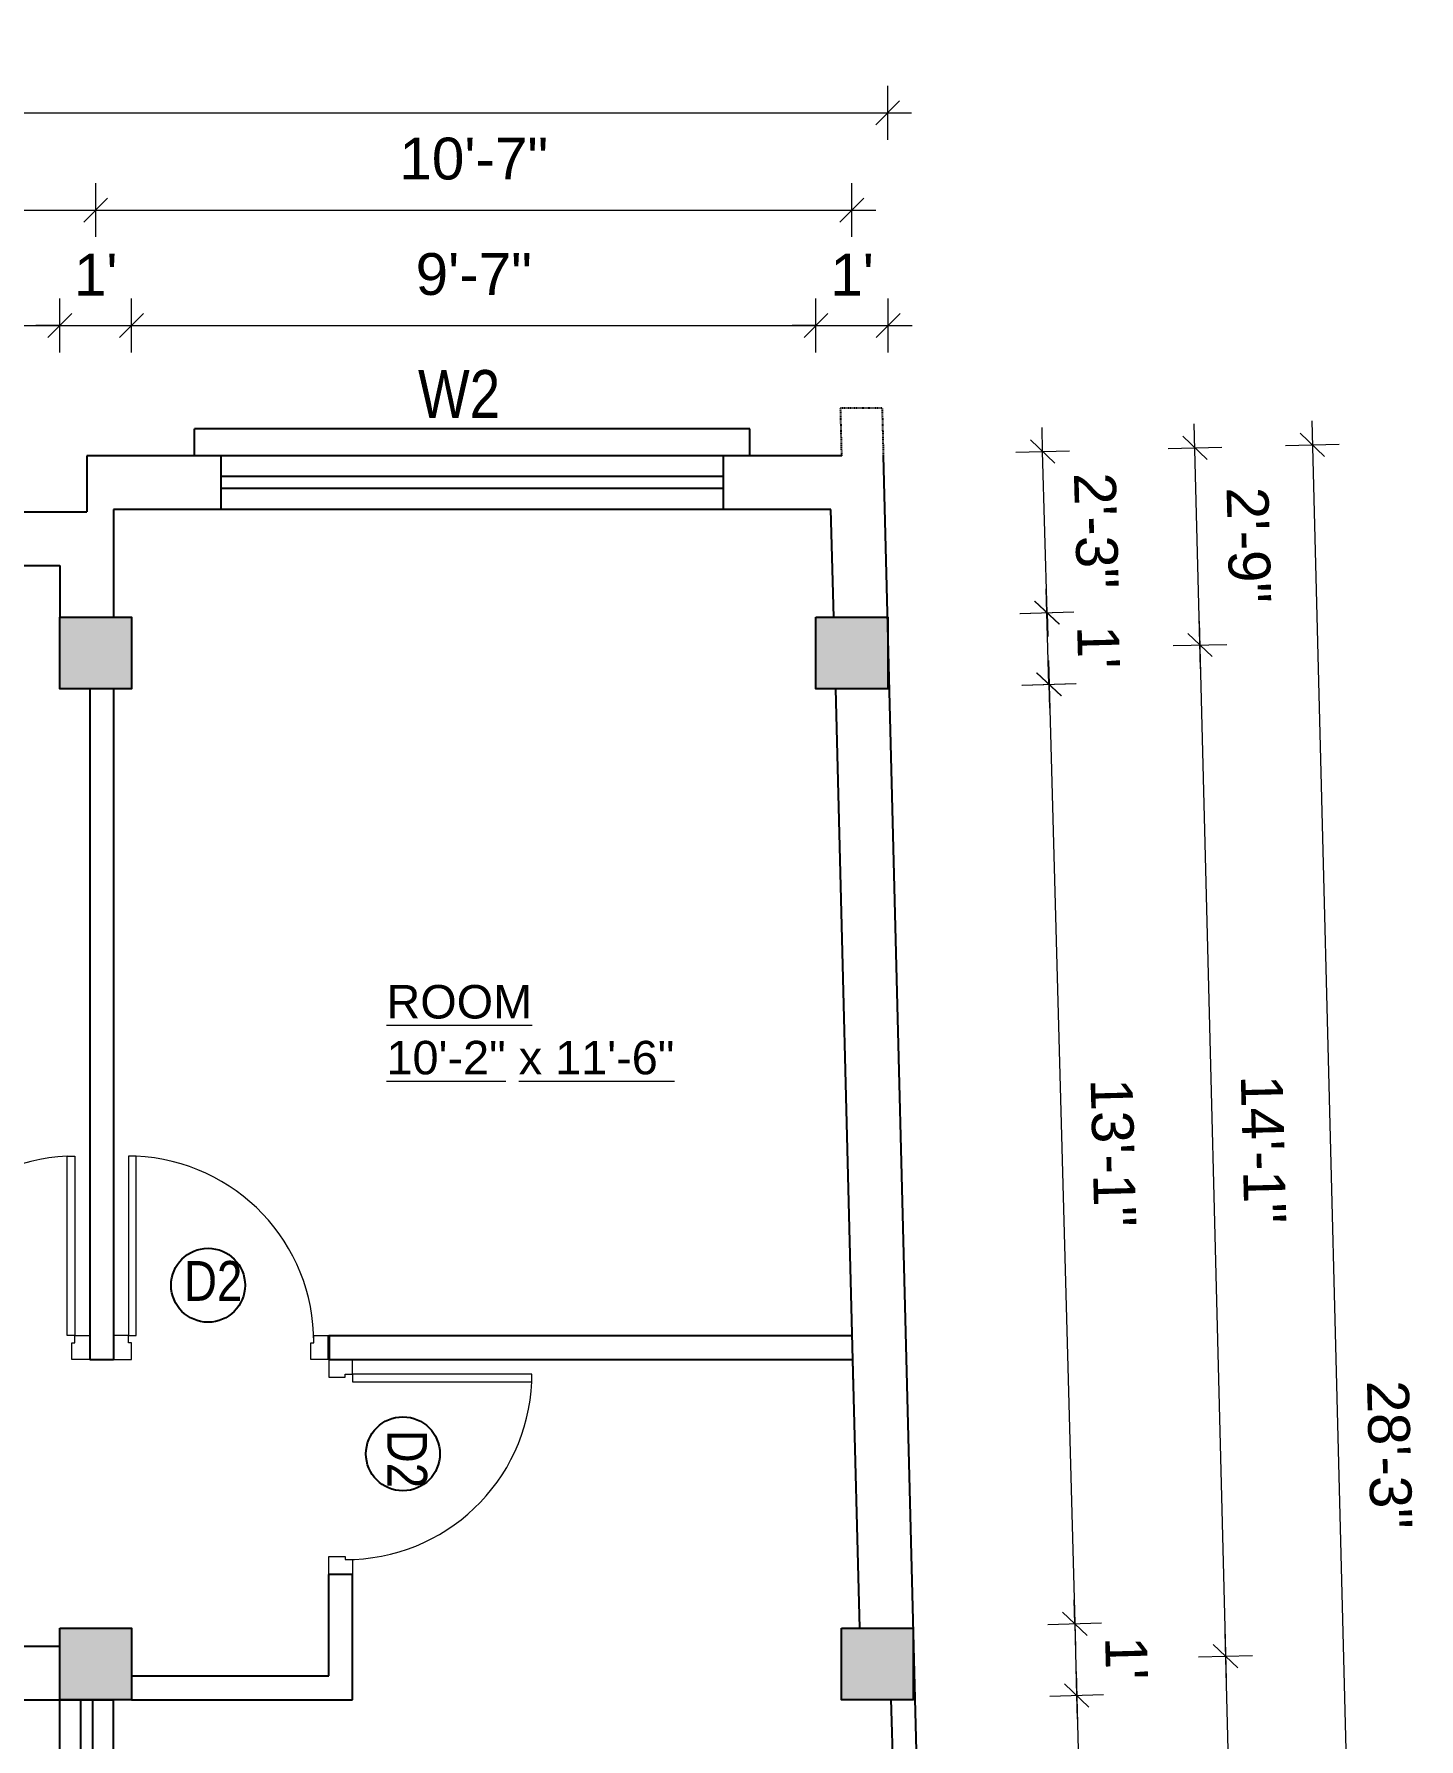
# Model space of a CAD drawing. Header units: inches. Extents: x -111 to 45239, y -6849 to 1261.
# Drawn here: x 21081.1 to 21312.9, y -2066 to -1780.7 of the extents above; entities that cross this region are included whole.
import ezdxf

# ---------------------------------------------------------------- set-up
doc = ezdxf.new("R2010")
doc.units = ezdxf.units.IN
doc.header["$LTSCALE"] = 0.5
doc.header["$MEASUREMENT"] = 0
doc.header["$PDMODE"] = 66
doc.linetypes.add('DASH', pattern=[0.35, 0.25, -0.1])
for name, color, linetype, lineweight in [('A_Title Text', 105, 'Continuous', 60), ('door', 202, 'Continuous', 5), ('TEXT', 220, 'Continuous', 9), ('Toilet', 7, 'Continuous', 25), ('wall', 20, 'Continuous', 40)]:
    doc.layers.add(name, color=color, linetype=linetype, lineweight=lineweight)
doc.styles.add('arial', font='arial.ttf')
doc.styles.add('ordinary', font='ARIALN.TTF')
doc.styles.get("Standard").update_dxf_attribs({"font": 'arial.ttf'})
doc.dimstyles.new('Sudeep', dxfattribs={"dimtxt": 6, "dimasz": 4, "dimexe": 4.5, "dimexo": 4.5, "dimgap": 5, "dimtad": 1, "dimdec": 0, "dimlunit": 4, "dimtxsty": 'arial', "dimblk": 'OBLIQUE', "dimcen": 250, "dimdle": 4, "dimclrd": 86, "dimclre": 5, "dimclrt": 1, "dimadec": 0, "dimazin": 0, "dimtfac": 1, "dimtdec": 0, "dimtix": 1, "dimtmove": 1, "dimatfit": 3, "dimldrblk": 'OBLIQUE', "dimfxl": 4.5, "dimfxlon": 1, "dimfrac": 2, "dimlwd": 15, "dimlwe": 13, "dimarcsym": 0})

# ---------------------------------------------------------------- blocks, each defined once
blk = doc.blocks.new('_Oblique')
at = {"color": 0, "linetype": 'ByBlock', "lineweight": -2}
blk.add_line((-0.5, -0.5), (0.5, 0.5), dxfattribs=at)
blk = doc.blocks.new('*D1034')
at = {"layer": 'A_Title Text', "color": 5, "lineweight": 13, "transparency": 16777216}
for p, q in [((21085.44, -1833.95), (21085.44, -1824.95)), ((21097.44, -1833.95), (21097.44, -1824.95))]:
    blk.add_line(p, q, dxfattribs=at)
at = {"layer": 'A_Title Text', "color": 86, "lineweight": 15, "transparency": 16777216}
for p, q in [((21085.44, -1829.45), (21081.44, -1829.45)), ((21085.44, -1829.45), (21097.44, -1829.45)), ((21097.44, -1829.45), (21101.44, -1829.45))]:
    blk.add_line(p, q, dxfattribs=at)
at = {"layer": 'Defpoints', "color": 0, "transparency": 16777216}
for p in [(21097.44, -1829.45), (21085.44, -1878.25), (21097.44, -1878.25)]:
    blk.add_point(p, dxfattribs=at)
at = {"layer": 'A_Title Text', "color": 86, "lineweight": 15, "transparency": 16777216, "xscale": 4, "yscale": 4, "zscale": 4}
blk.add_blockref('_Oblique', (21085.44, -1829.45), dxfattribs=at)
at = {"layer": 'A_Title Text', "color": 86, "lineweight": 15, "transparency": 16777216, "xscale": 4, "yscale": 4, "zscale": 4, "rotation": 180}
blk.add_blockref('_Oblique', (21097.44, -1829.45), dxfattribs=at)
at = {"layer": 'A_Title Text', "color": 1, "transparency": 16777216, "insert": (21091.44, -1820.94), "char_height": 7, "attachment_point": 5, "style": 'arial'}
blk.add_mtext("1'", dxfattribs=at)
blk = doc.blocks.new('*D1035')
at = {"layer": 'A_Title Text', "color": 5, "lineweight": 13, "transparency": 16777216}
for p, q in [((21097.44, -1833.95), (21097.44, -1824.95)), ((21212, -1833.95), (21212, -1824.95))]:
    blk.add_line(p, q, dxfattribs=at)
at = {"layer": 'A_Title Text', "color": 86, "lineweight": 15, "transparency": 16777216}
blk.add_line((21093.44, -1829.45), (21216, -1829.45), dxfattribs=at)
at = {"layer": 'Defpoints', "color": 0, "transparency": 16777216}
for p in [(21212, -1829.45), (21097.44, -1878.25), (21212, -1878.25)]:
    blk.add_point(p, dxfattribs=at)
at = {"layer": 'A_Title Text', "color": 86, "lineweight": 15, "transparency": 16777216, "xscale": 4, "yscale": 4, "zscale": 4, "rotation": 180}
blk.add_blockref('_Oblique', (21097.44, -1829.45), dxfattribs=at)
at = {"layer": 'A_Title Text', "color": 86, "lineweight": 15, "transparency": 16777216, "xscale": 4, "yscale": 4, "zscale": 4}
blk.add_blockref('_Oblique', (21212, -1829.45), dxfattribs=at)
at = {"layer": 'A_Title Text', "color": 1, "transparency": 16777216, "insert": (21154.72, -1820.88), "char_height": 7, "attachment_point": 5, "style": 'arial'}
blk.add_mtext('9\'-7"', dxfattribs=at)
blk = doc.blocks.new('*D1036')
at = {"layer": 'A_Title Text', "color": 5, "lineweight": 13, "transparency": 16777216}
for p, q in [((21212, -1833.95), (21212, -1824.95)), ((21224.08, -1833.95), (21224.08, -1824.95))]:
    blk.add_line(p, q, dxfattribs=at)
at = {"layer": 'A_Title Text', "color": 86, "lineweight": 15, "transparency": 16777216}
for p, q in [((21212, -1829.45), (21208, -1829.45)), ((21212, -1829.45), (21224.08, -1829.45)), ((21224.08, -1829.45), (21228.08, -1829.45))]:
    blk.add_line(p, q, dxfattribs=at)
at = {"layer": 'Defpoints', "color": 0, "transparency": 16777216}
for p in [(21224.08, -1829.45), (21212, -1878.25), (21224.08, -1881.25)]:
    blk.add_point(p, dxfattribs=at)
at = {"layer": 'A_Title Text', "color": 86, "lineweight": 15, "transparency": 16777216, "xscale": 4, "yscale": 4, "zscale": 4}
blk.add_blockref('_Oblique', (21212, -1829.45), dxfattribs=at)
at = {"layer": 'A_Title Text', "color": 86, "lineweight": 15, "transparency": 16777216, "xscale": 4, "yscale": 4, "zscale": 4, "rotation": 180}
blk.add_blockref('_Oblique', (21224.08, -1829.45), dxfattribs=at)
at = {"layer": 'A_Title Text', "color": 1, "transparency": 16777216, "insert": (21218.04, -1820.94), "char_height": 7, "attachment_point": 5, "style": 'arial'}
blk.add_mtext("1'", dxfattribs=at)
blk = doc.blocks.new('*D1028')
at = {"layer": 'A_Title Text', "color": 5, "lineweight": 13, "transparency": 16777216}
for p, q in [((20968.44, -1814.63), (20968.44, -1805.63)), ((21091.44, -1814.63), (21091.44, -1805.63))]:
    blk.add_line(p, q, dxfattribs=at)
at = {"layer": 'A_Title Text', "color": 86, "lineweight": 15, "transparency": 16777216}
blk.add_line((20964.44, -1810.13), (21095.44, -1810.13), dxfattribs=at)
at = {"layer": 'Defpoints', "color": 0, "transparency": 16777216}
for p in [(21091.44, -1810.13), (20968.44, -1884.25), (21091.44, -1884.25)]:
    blk.add_point(p, dxfattribs=at)
at = {"layer": 'A_Title Text', "color": 86, "lineweight": 15, "transparency": 16777216, "xscale": 4, "yscale": 4, "zscale": 4, "rotation": 180}
blk.add_blockref('_Oblique', (20968.44, -1810.13), dxfattribs=at)
at = {"layer": 'A_Title Text', "color": 86, "lineweight": 15, "transparency": 16777216, "xscale": 4, "yscale": 4, "zscale": 4}
blk.add_blockref('_Oblique', (21091.44, -1810.13), dxfattribs=at)
at = {"layer": 'A_Title Text', "color": 1, "transparency": 16777216, "insert": (21029.94, -1801.55), "char_height": 7, "attachment_point": 5, "style": 'arial'}
blk.add_mtext('10\'-3"', dxfattribs=at)
blk = doc.blocks.new('*D1029')
at = {"layer": 'A_Title Text', "color": 5, "lineweight": 13, "transparency": 16777216}
for p, q in [((21091.44, -1814.63), (21091.44, -1805.63)), ((21218, -1814.63), (21218, -1805.63))]:
    blk.add_line(p, q, dxfattribs=at)
at = {"layer": 'A_Title Text', "color": 86, "lineweight": 15, "transparency": 16777216}
blk.add_line((21087.44, -1810.13), (21222, -1810.13), dxfattribs=at)
at = {"layer": 'Defpoints', "color": 0, "transparency": 16777216}
for p in [(21218, -1810.13), (21091.44, -1884.25), (21218, -1884.25)]:
    blk.add_point(p, dxfattribs=at)
at = {"layer": 'A_Title Text', "color": 86, "lineweight": 15, "transparency": 16777216, "xscale": 4, "yscale": 4, "zscale": 4, "rotation": 180}
blk.add_blockref('_Oblique', (21091.44, -1810.13), dxfattribs=at)
at = {"layer": 'A_Title Text', "color": 86, "lineweight": 15, "transparency": 16777216, "xscale": 4, "yscale": 4, "zscale": 4}
blk.add_blockref('_Oblique', (21218, -1810.13), dxfattribs=at)
at = {"layer": 'A_Title Text', "color": 1, "transparency": 16777216, "insert": (21154.72, -1801.55), "char_height": 7, "attachment_point": 5, "style": 'arial'}
blk.add_mtext('10\'-7"', dxfattribs=at)
blk = doc.blocks.new('*D1031')
at = {"layer": 'A_Title Text', "color": 5, "lineweight": 13, "transparency": 16777216}
for p, q in [((20974.44, -1833.95), (20974.44, -1824.95)), ((21085.44, -1833.95), (21085.44, -1824.95))]:
    blk.add_line(p, q, dxfattribs=at)
at = {"layer": 'A_Title Text', "color": 86, "lineweight": 15, "transparency": 16777216}
blk.add_line((20970.44, -1829.45), (21089.44, -1829.45), dxfattribs=at)
at = {"layer": 'Defpoints', "color": 0, "transparency": 16777216}
for p in [(21085.44, -1829.45), (20974.44, -1878.25), (21085.44, -1878.25)]:
    blk.add_point(p, dxfattribs=at)
at = {"layer": 'A_Title Text', "color": 86, "lineweight": 15, "transparency": 16777216, "xscale": 4, "yscale": 4, "zscale": 4, "rotation": 180}
blk.add_blockref('_Oblique', (20974.44, -1829.45), dxfattribs=at)
at = {"layer": 'A_Title Text', "color": 86, "lineweight": 15, "transparency": 16777216, "xscale": 4, "yscale": 4, "zscale": 4}
blk.add_blockref('_Oblique', (21085.44, -1829.45), dxfattribs=at)
at = {"layer": 'A_Title Text', "color": 1, "transparency": 16777216, "insert": (21029.94, -1820.88), "char_height": 7, "attachment_point": 5, "style": 'arial'}
blk.add_mtext('9\'-3"', dxfattribs=at)
blk = doc.blocks.new('*D1032')
at = {"layer": 'A_Title Text', "color": 5, "lineweight": 13, "transparency": 16777216}
for p, q in [((20844.44, -1798.34), (20844.44, -1789.34)), ((21224, -1798.34), (21224, -1789.34))]:
    blk.add_line(p, q, dxfattribs=at)
at = {"layer": 'A_Title Text', "color": 86, "lineweight": 15, "transparency": 16777216}
blk.add_line((20840.44, -1793.84), (21228, -1793.84), dxfattribs=at)
at = {"layer": 'Defpoints', "color": 0, "transparency": 16777216}
for p in [(21224, -1793.84), (20844.44, -1878.87), (21224, -1878.25)]:
    blk.add_point(p, dxfattribs=at)
at = {"layer": 'A_Title Text', "color": 86, "lineweight": 15, "transparency": 16777216, "xscale": 4, "yscale": 4, "zscale": 4, "rotation": 180}
blk.add_blockref('_Oblique', (20844.44, -1793.84), dxfattribs=at)
at = {"layer": 'A_Title Text', "color": 86, "lineweight": 15, "transparency": 16777216, "xscale": 4, "yscale": 4, "zscale": 4}
blk.add_blockref('_Oblique', (21224, -1793.84), dxfattribs=at)
at = {"layer": 'A_Title Text', "color": 1, "transparency": 16777216, "insert": (21034.22, -1785.26), "char_height": 7, "attachment_point": 5, "style": 'arial'}
blk.add_mtext('31\'-8"', dxfattribs=at)
blk = doc.blocks.new('*D1059')
at = {"layer": 'A_Title Text', "color": 86, "lineweight": 15, "transparency": 16777216}
blk.add_line((21250.92, -1885.52), (21255.42, -2050.76), dxfattribs=at)
at = {"layer": 'A_Title Text', "color": 5, "lineweight": 13, "transparency": 16777216}
for p, q in [((21246.53, -1889.64), (21255.52, -1889.39)), ((21250.81, -2046.89), (21259.81, -2046.64))]:
    blk.add_line(p, q, dxfattribs=at)
at = {"layer": 'Defpoints', "color": 0, "transparency": 16777216}
for p in [(21224, -1890.25), (21228.29, -2047.5), (21255.31, -2046.77)]:
    blk.add_point(p, dxfattribs=at)
at = {"layer": 'A_Title Text', "color": 86, "lineweight": 15, "transparency": 16777216, "xscale": 4, "yscale": 4, "zscale": 4}
for p, rotation in [((21251.03, -1889.52), 91.55964457940769), ((21255.31, -2046.77), 271.5596445794077)]:
    blk.add_blockref('_Oblique', p, dxfattribs=dict(at, rotation=rotation))
at = {"layer": 'A_Title Text', "color": 1, "transparency": 16777216, "insert": (21261.74, -1967.91), "char_height": 7, "attachment_point": 5, "rotation": 271.5596, "style": 'arial'}
blk.add_mtext('13\'-1"', dxfattribs=at)
blk = doc.blocks.new('*D1060')
at = {"layer": 'A_Title Text', "color": 86, "lineweight": 15, "transparency": 16777216}
for p, q in [((21255.31, -2046.77), (21255.2, -2042.77)), ((21255.31, -2046.77), (21255.63, -2058.76)), ((21255.63, -2058.76), (21255.74, -2062.76))]:
    blk.add_line(p, q, dxfattribs=at)
at = {"layer": 'A_Title Text', "color": 5, "lineweight": 13, "transparency": 16777216}
for p, q in [((21250.81, -2046.89), (21259.81, -2046.64)), ((21251.14, -2058.88), (21260.13, -2058.63))]:
    blk.add_line(p, q, dxfattribs=at)
at = {"layer": 'Defpoints', "color": 0, "transparency": 16777216}
for p in [(21228.29, -2047.5), (21228.29, -2059.5), (21255.63, -2058.76)]:
    blk.add_point(p, dxfattribs=at)
at = {"layer": 'A_Title Text', "color": 86, "lineweight": 15, "transparency": 16777216, "xscale": 4, "yscale": 4, "zscale": 4}
for p, rotation in [((21255.31, -2046.77), 271.5596445794166), ((21255.63, -2058.76), 91.55964457941663)]:
    blk.add_blockref('_Oblique', p, dxfattribs=dict(at, rotation=rotation))
at = {"layer": 'A_Title Text', "color": 1, "transparency": 16777216, "insert": (21263.98, -2052.53), "char_height": 7, "attachment_point": 5, "rotation": 271.5596, "style": 'arial'}
blk.add_mtext("1'", dxfattribs=at)
blk = doc.blocks.new('*D1061')
at = {"layer": 'A_Title Text', "color": 86, "lineweight": 15, "transparency": 16777216}
blk.add_line((21255.52, -2054.76), (21258.96, -2181.03), dxfattribs=at)
at = {"layer": 'A_Title Text', "color": 5, "lineweight": 13, "transparency": 16777216}
for p, q in [((21251.13, -2058.88), (21260.13, -2058.63)), ((21254.35, -2177.16), (21263.35, -2176.91))]:
    blk.add_line(p, q, dxfattribs=at)
at = {"layer": 'Defpoints', "color": 0, "transparency": 16777216}
for p in [(21228.29, -2059.5), (21258.85, -2177.04), (21231.58, -2177.78)]:
    blk.add_point(p, dxfattribs=at)
at = {"layer": 'A_Title Text', "color": 86, "lineweight": 15, "transparency": 16777216, "xscale": 4, "yscale": 4, "zscale": 4}
for p, rotation in [((21255.63, -2058.76), 91.55964457941663), ((21258.85, -2177.04), 271.5596445794166)]:
    blk.add_blockref('_Oblique', p, dxfattribs=dict(at, rotation=rotation))
at = {"layer": 'A_Title Text', "color": 1, "transparency": 16777216, "insert": (21265.81, -2117.66), "char_height": 7, "attachment_point": 5, "rotation": 271.5596, "style": 'arial'}
blk.add_mtext('9\'-10"', dxfattribs=at)
blk = doc.blocks.new('*D1062')
at = {"layer": 'A_Title Text', "color": 86, "lineweight": 15, "transparency": 16777216}
for p, q in [((21250.63, -1877.52), (21250.52, -1873.53)), ((21250.96, -1889.52), (21250.63, -1877.52)), ((21250.96, -1889.52), (21251.06, -1893.52))]:
    blk.add_line(p, q, dxfattribs=at)
at = {"layer": 'A_Title Text', "color": 5, "lineweight": 13, "transparency": 16777216}
for p, q in [((21246.13, -1877.65), (21255.13, -1877.4)), ((21246.46, -1889.64), (21255.45, -1889.39))]:
    blk.add_line(p, q, dxfattribs=at)
at = {"layer": 'Defpoints', "color": 0, "transparency": 16777216}
for p in [(21250.63, -1877.52), (21223.93, -1878.25), (21224, -1890.25)]:
    blk.add_point(p, dxfattribs=at)
at = {"layer": 'A_Title Text', "color": 86, "lineweight": 15, "transparency": 16777216, "xscale": 4, "yscale": 4, "zscale": 4}
for p, rotation in [((21250.63, -1877.52), 271.5596445794166), ((21250.96, -1889.52), 91.55964457941663)]:
    blk.add_blockref('_Oblique', p, dxfattribs=dict(at, rotation=rotation))
at = {"layer": 'A_Title Text', "color": 1, "transparency": 16777216, "insert": (21259.3, -1883.29), "char_height": 7, "attachment_point": 5, "rotation": 271.5596, "style": 'arial'}
blk.add_mtext("1'", dxfattribs=at)
blk = doc.blocks.new('*D1057')
at = {"layer": 'A_Title Text', "color": 86, "lineweight": 15, "transparency": 16777216}
for p, q in [((21249.94, -1850.52), (21249.83, -1846.53)), ((21250.68, -1877.52), (21249.94, -1850.52)), ((21250.68, -1877.52), (21250.78, -1881.52))]:
    blk.add_line(p, q, dxfattribs=at)
at = {"layer": 'A_Title Text', "color": 5, "lineweight": 13, "transparency": 16777216}
for p, q in [((21245.44, -1850.65), (21254.44, -1850.4)), ((21246.18, -1877.65), (21255.17, -1877.4))]:
    blk.add_line(p, q, dxfattribs=at)
at = {"layer": 'Defpoints', "color": 0, "transparency": 16777216}
for p in [(21223.25, -1851.25), (21249.94, -1850.52), (21223.93, -1878.25)]:
    blk.add_point(p, dxfattribs=at)
at = {"layer": 'A_Title Text', "color": 86, "lineweight": 15, "transparency": 16777216, "xscale": 4, "yscale": 4, "zscale": 4}
for p, rotation in [((21249.94, -1850.52), 271.5596445794166), ((21250.68, -1877.52), 91.55964457941663)]:
    blk.add_blockref('_Oblique', p, dxfattribs=dict(at, rotation=rotation))
at = {"layer": 'A_Title Text', "color": 1, "transparency": 16777216, "insert": (21258.88, -1863.79), "char_height": 7, "attachment_point": 5, "rotation": 271.5596, "style": 'arial'}
blk.add_mtext('2\'-3"', dxfattribs=at)
blk = doc.blocks.new('*D1063')
at = {"layer": 'A_Title Text', "color": 86, "lineweight": 15, "transparency": 16777216}
blk.add_line((21276.16, -1878.93), (21280.64, -2056.18), dxfattribs=at)
at = {"layer": 'A_Title Text', "color": 5, "lineweight": 13, "transparency": 16777216}
for p, q in [((21271.76, -1883.04), (21280.76, -1882.82)), ((21276.04, -2052.29), (21285.04, -2052.07))]:
    blk.add_line(p, q, dxfattribs=at)
at = {"layer": 'Defpoints', "color": 0, "transparency": 16777216}
for p in [(21224, -1884.25), (21228.29, -2053.5), (21280.54, -2052.18)]:
    blk.add_point(p, dxfattribs=at)
at = {"layer": 'A_Title Text', "color": 86, "lineweight": 15, "transparency": 16777216, "xscale": 4, "yscale": 4, "zscale": 4}
for p, rotation in [((21276.26, -1882.93), 91.44911383239761), ((21280.54, -2052.18), 271.4491138323976)]:
    blk.add_blockref('_Oblique', p, dxfattribs=dict(at, rotation=rotation))
at = {"layer": 'A_Title Text', "color": 1, "transparency": 16777216, "insert": (21286.91, -1967.34), "char_height": 7, "attachment_point": 5, "rotation": 271.4491, "style": 'arial'}
blk.add_mtext('14\'-1"', dxfattribs=at)
blk = doc.blocks.new('*D1064')
at = {"layer": 'A_Title Text', "color": 86, "lineweight": 15, "transparency": 16777216}
blk.add_line((21280.44, -2048.18), (21283.94, -2186.46), dxfattribs=at)
at = {"layer": 'A_Title Text', "color": 5, "lineweight": 13, "transparency": 16777216}
for p, q in [((21276.04, -2052.29), (21285.04, -2052.07)), ((21279.34, -2182.57), (21288.34, -2182.34))]:
    blk.add_line(p, q, dxfattribs=at)
at = {"layer": 'Defpoints', "color": 0, "transparency": 16777216}
for p in [(21228.29, -2053.5), (21283.84, -2182.46), (21231.58, -2183.78)]:
    blk.add_point(p, dxfattribs=at)
at = {"layer": 'A_Title Text', "color": 86, "lineweight": 15, "transparency": 16777216, "xscale": 4, "yscale": 4, "zscale": 4}
for p, rotation in [((21280.54, -2052.18), 91.44911383237447), ((21283.84, -2182.46), 271.4491138323745)]:
    blk.add_blockref('_Oblique', p, dxfattribs=dict(at, rotation=rotation))
at = {"layer": 'A_Title Text', "color": 1, "transparency": 16777216, "insert": (21290.76, -2117.1), "char_height": 7, "attachment_point": 5, "rotation": 271.4491, "style": 'arial'}
blk.add_mtext('10\'-10"', dxfattribs=at)
blk = doc.blocks.new('*D1058')
at = {"layer": 'A_Title Text', "color": 86, "lineweight": 15, "transparency": 16777216}
blk.add_line((21294.99, -1845.42), (21303.83, -2191.94), dxfattribs=at)
at = {"layer": 'A_Title Text', "color": 5, "lineweight": 13, "transparency": 16777216}
for p, q in [((21290.59, -1849.53), (21299.59, -1849.3)), ((21299.23, -2188.06), (21308.23, -2187.83))]:
    blk.add_line(p, q, dxfattribs=at)
at = {"layer": 'Defpoints', "color": 0, "transparency": 16777216}
for p in [(21223.25, -1851.25), (21303.73, -2187.95), (21231.88, -2189.78)]:
    blk.add_point(p, dxfattribs=at)
at = {"layer": 'A_Title Text', "color": 86, "lineweight": 15, "transparency": 16777216, "xscale": 4, "yscale": 4, "zscale": 4}
for p, rotation in [((21295.09, -1849.42), 91.46195018982071), ((21303.73, -2187.95), 271.4619501898207)]:
    blk.add_blockref('_Oblique', p, dxfattribs=dict(at, rotation=rotation))
at = {"layer": 'A_Title Text', "color": 1, "transparency": 16777216, "insert": (21307.98, -2018.46), "char_height": 7, "attachment_point": 5, "rotation": 271.462, "style": 'arial'}
blk.add_mtext('28\'-3"', dxfattribs=at)
blk = doc.blocks.new('*D1065')
at = {"layer": 'A_Title Text', "color": 86, "lineweight": 15, "transparency": 16777216}
blk.add_line((21276.36, -1886.93), (21275.32, -1845.93), dxfattribs=at)
at = {"layer": 'A_Title Text', "color": 5, "lineweight": 13, "transparency": 16777216}
for p, q in [((21270.93, -1850.04), (21279.92, -1849.82)), ((21271.76, -1883.04), (21280.76, -1882.82))]:
    blk.add_line(p, q, dxfattribs=at)
at = {"layer": 'Defpoints', "color": 0, "transparency": 16777216}
for p in [(21223.25, -1851.25), (21275.43, -1849.93), (21224, -1884.25)]:
    blk.add_point(p, dxfattribs=at)
at = {"layer": 'A_Title Text', "color": 86, "lineweight": 15, "transparency": 16777216, "xscale": 4, "yscale": 4, "zscale": 4}
for p, rotation in [((21275.43, -1849.93), 91.44911383237447), ((21276.26, -1882.93), 271.4491138323745)]:
    blk.add_blockref('_Oblique', p, dxfattribs=dict(at, rotation=rotation))
at = {"layer": 'A_Title Text', "color": 1, "transparency": 16777216, "insert": (21284.41, -1866.21), "char_height": 7, "attachment_point": 5, "rotation": 271.4491, "style": 'arial'}
blk.add_mtext('2\'-9"', dxfattribs=at)

msp = doc.modelspace()

# ---------------------------------------------------------------- hatches: boundary and pattern name
at = {"layer": 'Toilet'}
for points in [[(21097.44, -1878.25), (21085.44, -1878.25), (21085.44, -1890.25), (21097.44, -1890.25)], [(21224, -1878.25), (21212, -1878.25), (21212, -1890.25), (21224, -1890.25)], [(21097.44, -2047.5), (21085.44, -2047.5), (21085.44, -2059.5), (21097.44, -2059.5)], [(21228.29, -2047.5), (21216.29, -2047.5), (21216.29, -2059.5), (21228.29, -2059.5)]]:
    msp.add_hatch(color=1, dxfattribs=at).paths.add_polyline_path(points)

# ---------------------------------------------------------------- linework, layer by layer
at = {"layer": 'door', "ltscale": 0.5}
for p, q in [((21087.94, -1998.51), (21090.44, -1998.51)), ((21087.94, -1998.51), (21090.44, -1998.51)), ((21096.94, -1998.51), (21094.44, -1998.51)), ((21096.94, -1998.51), (21094.44, -1998.51)), ((21134.44, -2005.01), (21134.44, -2002.51)), ((21134.44, -2005.01), (21134.44, -2002.51))]:
    msp.add_line(p, q, dxfattribs=at)
for points in [[(21087.94, -1968.51), (21087.94, -1998.51), (21086.69, -1998.51), (21086.69, -1968.51)], [(21087.94, -1968.51), (21087.94, -1998.51), (21086.69, -1998.51), (21086.69, -1968.51)], [(21096.94, -1968.51), (21096.94, -1998.51), (21098.19, -1998.51), (21098.19, -1968.51)], [(21096.94, -1968.51), (21096.94, -1998.51), (21098.19, -1998.51), (21098.19, -1968.51)], [(21127.94, -1998.51), (21130.44, -1998.51), (21130.44, -2002.51), (21127.44, -2002.51), (21127.44, -1999.76), (21127.94, -1999.76)], [(21127.94, -1998.51), (21130.44, -1998.51), (21130.44, -2002.51), (21127.44, -2002.51), (21127.44, -1999.76), (21127.94, -1999.76)], [(21164.44, -2005.01), (21134.44, -2005.01), (21134.44, -2006.26), (21164.44, -2006.26)], [(21164.44, -2005.01), (21134.44, -2005.01), (21134.44, -2006.26), (21164.44, -2006.26)], [(21134.44, -2036.01), (21134.44, -2038.51), (21130.44, -2038.51), (21130.44, -2035.51), (21133.19, -2035.51), (21133.19, -2036.01)]]:
    msp.add_lwpolyline(points, close=True, dxfattribs=at)
for points in [[(21090.44, -1998.51), (21090.44, -2002.51), (21087.44, -2002.51), (21087.44, -1999.76), (21087.94, -1999.76), (21087.94, -1998.51)], [(21090.44, -1998.51), (21090.44, -2002.51), (21087.44, -2002.51), (21087.44, -1999.76), (21087.94, -1999.76), (21087.94, -1998.51)], [(21094.44, -1998.51), (21094.44, -2002.51), (21097.44, -2002.51), (21097.44, -1999.76), (21096.94, -1999.76), (21096.94, -1998.51)], [(21094.44, -1998.51), (21094.44, -2002.51), (21097.44, -2002.51), (21097.44, -1999.76), (21096.94, -1999.76), (21096.94, -1998.51)], [(21134.44, -2002.51), (21130.44, -2002.51), (21130.44, -2005.51), (21133.19, -2005.51), (21133.19, -2005.01), (21134.44, -2005.01)], [(21134.44, -2002.51), (21130.44, -2002.51), (21130.44, -2005.51), (21133.19, -2005.51), (21133.19, -2005.01), (21134.44, -2005.01)]]:
    msp.add_lwpolyline(points, dxfattribs=at)
for centre, start, end in [((21088.06, -1999.61), 92.5338, 180.2834), ((21088.06, -1999.61), 92.5338, 180.2834), ((21096.81, -1999.61), 359.7166, 87.4662), ((21096.81, -1999.61), 359.7166, 87.4662), ((21133.34, -2004.89), 269.7166, 357.4662), ((21133.34, -2004.89), 269.7166, 357.4662)]:
    msp.add_arc(centre, 31.13, start, end, dxfattribs=at)
at = {"layer": 'Toilet', "color": 1, "linetype": 'DASH', "ltscale": 0.1}
for p, q in [((21216.32, -1851.25), (21216.12, -1843.25)), ((21216.12, -1843.25), (21223.12, -1843.25)), ((21223.32, -1851.25), (21223.12, -1843.25))]:
    msp.add_line(p, q, dxfattribs=at)
at = {"layer": 'Toilet'}
for p, q in [((21200.95, -1846.75), (21107.95, -1846.75)), ((21107.95, -1851.25), (21107.95, -1846.75)), ((21200.95, -1851.25), (21200.95, -1846.75)), ((21216.32, -1851.25), (21089.94, -1851.25)), ((21089.94, -1851.25), (21089.94, -1860.62)), ((21231.88, -2189.78), (21223.32, -1851.25)), ((20962.44, -1860.62), (21089.94, -1860.62)), ((21214.47, -1860.25), (21094.44, -1860.25)), ((21094.44, -1860.25), (21094.44, -1878.25)), ((21215, -1878.25), (21214.47, -1860.25)), ((20971.44, -1869.62), (21085.44, -1869.62)), ((21085.44, -1869.62), (21085.44, -1878.25)), ((21090.44, -1890.25), (21090.44, -2002.51)), ((21094.44, -1890.25), (21094.44, -2002.51)), ((21218.28, -2007), (21215.3, -1890.25)), ((21130.44, -2002.51), (21130.44, -1998.5)), ((21130.44, -1998.51), (21218.06, -1998.51)), ((21090.44, -2002.51), (21094.44, -2002.51)), ((21130.44, -2002.51), (21218.16, -2002.51)), ((21219.31, -2047.5), (21218.16, -2002.51)), ((21130.44, -2055.5), (21130.44, -2038.51)), ((21134.44, -2038.51), (21130.44, -2038.51)), ((21134.44, -2059.5), (21134.44, -2038.51)), ((21059.94, -2050.5), (21085.44, -2050.5)), ((21097.44, -2055.5), (21130.44, -2055.5)), ((21059.94, -2059.5), (21085.44, -2059.5)), ((21085.44, -2059.5), (21094.44, -2059.5)), ((21085.44, -2095.5), (21085.44, -2059.5)), ((21094.44, -2095.5), (21094.44, -2059.5)), ((21097.44, -2059.5), (21134.44, -2059.5)), ((21226.44, -2130.25), (21224.61, -2059.38))]:
    msp.add_line(p, q, dxfattribs=at)
at = {"layer": 'Toilet', "color": 3}
for p, q in [((21112.45, -1860.25), (21112.45, -1851.25)), ((21196.45, -1851.25), (21112.45, -1851.25)), ((21196.45, -1851.25), (21196.45, -1860.25)), ((21196.45, -1854.75), (21112.45, -1854.75)), ((21196.45, -1856.75), (21112.45, -1856.75)), ((21196.45, -1860.25), (21112.45, -1860.25)), ((21088.94, -2095.5), (21088.94, -2059.5)), ((21090.94, -2095.5), (21090.94, -2059.5))]:
    msp.add_line(p, q, dxfattribs=at)
at = {"layer": 'Toilet'}
for points in [[(21085.44, -1878.25), (21097.44, -1878.25), (21097.44, -1890.25), (21085.44, -1890.25)], [(21212, -1878.25), (21224, -1878.25), (21224, -1890.25), (21212, -1890.25)], [(21085.44, -2047.5), (21097.44, -2047.5), (21097.44, -2059.5), (21085.44, -2059.5)], [(21216.29, -2047.5), (21228.29, -2047.5), (21228.29, -2059.5), (21216.29, -2059.5)]]:
    msp.add_lwpolyline(points, close=True, dxfattribs=at)
for centre in [(21110.25, -1990.1), (21142.86, -2018.32)]:
    msp.add_circle(centre, 6.19, dxfattribs=at)
at = {"layer": 'wall', "ltscale": 5}
msp.add_line((21130.44, -2002.51), (21130.44, -1998.51), dxfattribs=at)
msp.add_line((21130.44, -2002.51), (21130.44, -1998.51), dxfattribs=at)
msp.add_line((21130.44, -2002.51), (21130.44, -1998.51), dxfattribs=at)
msp.add_line((21130.44, -2002.51), (21130.44, -1998.51), dxfattribs=at)
msp.add_line((21130.44, -2002.51), (21130.44, -1998.51), dxfattribs=at)
msp.add_line((21130.44, -2002.51), (21130.44, -1998.51), dxfattribs=at)

# ---------------------------------------------------------------- texts
at = {"layer": 'door', "ltscale": 0.5, "style": 'ordinary'}
for s, insert, char_height, width, attachment_point, rotation in [('W2', (21145.39, -1844.91), 8, 4.3538, 7, 0), ('D2', (21146.91, -2014.3), 6.664, 3.6268, 1, 270)]:
    msp.add_mtext(s, dxfattribs=dict(at, insert=insert, char_height=char_height, width=width, attachment_point=attachment_point, rotation=rotation))
at = {"layer": 'door', "ltscale": 0.5, "insert": (21106.23, -1986.05), "char_height": 6.664, "width": 3.6268, "attachment_point": 1, "style": 'ordinary'}
msp.add_mtext('D2', dxfattribs=at)
at = {"layer": 'TEXT', "insert": (21140.11, -1954.88), "char_height": 5.60913, "width": 62.1621, "attachment_point": 7}
msp.add_mtext('{\\fArial TUR|b0|i0|c162|p34;\\LROOM\\P\\fArial TUR|b0|i0|c0|p34;10\\fArial TUR|b0|i0|c162|p34;\'-\\fArial TUR|b0|i0|c0|p34;2\\fArial TUR|b0|i0|c162|p34;" x 1\\fArial TUR|b0|i0|c0|p34;1\\fArial TUR|b0|i0|c162|p34;\'-\\fArial TUR|b0|i0|c0|p34;6\\fArial TUR|b0|i0|c162|p34;"}', dxfattribs=at)

# ---------------------------------------------------------------- dimensions: what is measured, and where the dimension line sits
at = {"layer": 'A_Title Text'}
dim = msp.add_linear_dim(base=(21224, -1793.84), p1=(20844.44, -1878.87), p2=(21224, -1878.25), dimstyle='Sudeep', override={"dimtxt": 7}, dxfattribs=at)
dim.commit()
dim.dimension.update_dxf_attribs({"geometry": '*D1032', "text_midpoint": (21034.22, -1785.26)})
for base, p1, p2, angle, picture, middle in [((21091.44, -1810.13), (20968.44, -1884.25), (21091.44, -1884.25), 180, '*D1028', (21029.94, -1801.55)), ((21218, -1810.13), (21091.44, -1884.25), (21218, -1884.25), 180, '*D1029', (21154.72, -1801.55)), ((21085.44, -1829.45), (20974.44, -1878.25), (21085.44, -1878.25), 180, '*D1031', (21029.94, -1820.88)), ((21097.44, -1829.45), (21085.44, -1878.25), (21097.44, -1878.25), 180, '*D1034', (21091.44, -1820.94)), ((21212, -1829.45), (21097.44, -1878.25), (21212, -1878.25), 180, '*D1035', (21154.72, -1820.88)), ((21224.08, -1829.45), (21212, -1878.25), (21224.08, -1881.25), 180, '*D1036', (21218.04, -1820.94)), ((21275.43, -1849.93), (21224, -1884.25), (21223.25, -1851.25), 91.4491, '*D1065', (21284.41, -1866.21)), ((21249.94, -1850.52), (21223.93, -1878.25), (21223.25, -1851.25), 91.5596, '*D1057', (21258.88, -1863.79)), ((21250.63, -1877.52), (21224, -1890.25), (21223.93, -1878.25), 91.5596, '*D1062', (21259.3, -1883.29)), ((21255.63, -2058.76), (21228.29, -2047.5), (21228.29, -2059.5), 91.5596, '*D1060', (21263.98, -2052.53)), ((21283.84, -2182.46), (21228.29, -2053.5), (21231.58, -2183.78), 91.4491, '*D1064', (21290.76, -2117.1)), ((21258.85, -2177.04), (21228.29, -2059.5), (21231.58, -2177.78), 91.5596, '*D1061', (21265.81, -2117.66))]:
    dim = msp.add_linear_dim(base=base, p1=p1, p2=p2, angle=angle, dimstyle='Sudeep', override={"dimtxt": 7}, dxfattribs=at)
    dim.commit()
    dim.dimension.update_dxf_attribs({"geometry": picture, "text_midpoint": middle})
for p1, p2, distance, picture, middle in [((21223.25, -1851.25), (21231.88, -2189.78), 71.87, '*D1058', (21307.98, -2018.46)), ((21224, -1884.25), (21228.29, -2053.5), 52.27, '*D1063', (21286.91, -1967.34)), ((21224, -1890.25), (21228.29, -2047.5), 27.03, '*D1059', (21261.74, -1967.91))]:
    dim = msp.add_aligned_dim(p1=p1, p2=p2, distance=distance, dimstyle='Sudeep', override={"dimtxt": 7}, dxfattribs=at)
    dim.commit()
    dim.dimension.update_dxf_attribs({"geometry": picture, "text_midpoint": middle})

doc.saveas('drawing.dxf')
